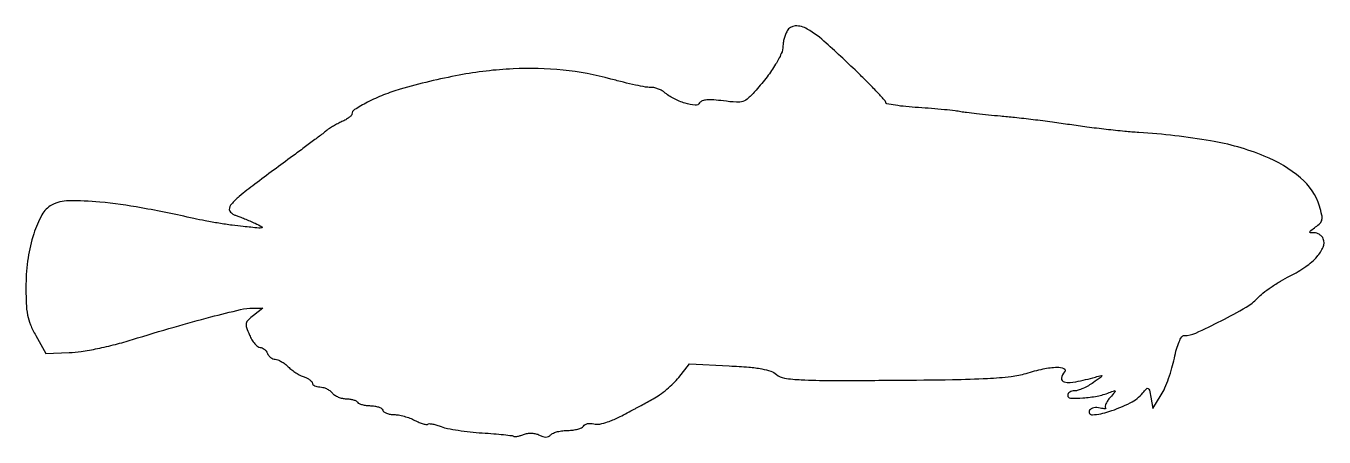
# Model space of a CAD drawing. Extents: x 1 to 329, y 0 to 104.
import ezdxf

# ---------------------------------------------------------------- set-up
doc = ezdxf.new("R2010")
doc.units = 0

msp = doc.modelspace()

# ---------------------------------------------------------------- linework, layer by layer
msp.add_lwpolyline([(193.060903, 103.113799, 0.031805), (192.654303, 102.222074, 0.022734), (192.310542, 101.180414, 0.02307), (192.073175, 100.153545, 0.044774), (191.996262, 99.315741, -0.105786), (191.579859, 97.38902, -0.03056), (190.153023, 94.679722, -0.026837), (187.996354, 91.523929, -0.017402), (185.188834, 88.108083, -0.022259), (183.234002, 86.081057, -0.111255), (181.88628, 85.277917, -0.097265), (180.238485, 85.076054, -0.014967), (176.941811, 85.413331, 0.014271), (174.479322, 85.668726, 0.040216), (172.749897, 85.659068, 0.061579), (171.579758, 85.410913, 0.173006), (170.935521, 84.895671, -0.286634), (169.774198, 84.321852, -0.048937), (167.245582, 84.826988, -0.046658), (164.393403, 85.993448, -0.054919), (161.971497, 87.61923, 0.055069), (161.242221, 88.108463, 0.036105), (160.312864, 88.51094, 0.036163), (159.338048, 88.774663, 0.056342), (158.471497, 88.843571, -0.053692), (157.279858, 88.931996, -0.006688), (154.729127, 89.435067, -0.00782), (151.70757, 90.122632, -0.006405), (148.5, 90.949156, 0.040755), (136.38788, 93.197499, 0.037637), (123.74037, 93.536991, 0.034364), (110.148102, 91.937998, 0.024282), (95.190001, 88.366857, 0.024527), (91.013828, 86.927288, 0.02409), (86.972935, 85.078106, 0.017895), (83.637304, 83.198572, 0.261178), (83, 82.061739, -0.203152), (82.848891, 81.705178, -0.031806), (82.254583, 81.198978, -0.031051), (81.434251, 80.661719, -0.02256), (80.462409, 80.164826, 0.013568), (79.40197, 79.646466, 0.011619), (78.31409, 79.045025, 0.011774), (77.350968, 78.45212, 0.032501), (76.712409, 77.976344, -0.014046), (75.900972, 77.323873, -0.001064), (73.65302, 75.625538, -0.001466), (70.960958, 73.612998, -0.001116), (68, 71.423181, 0.001543), (58.42618, 64.330069, 0.01527), (54.505993, 61.216202, 0.035303), (52.531399, 59.29236, 0.183995), (52, 57.897187, 0.152221), (52.126912, 57.489977, 0.064336), (52.514063, 57.059746, 0.055374), (53.080505, 56.673114, 0.046906), (53.75, 56.394349, -0.016822), (54.625544, 56.090097, -0.005838), (55.867188, 55.594508, -0.005792), (57.223112, 55.016391, -0.006709), (58.5, 54.433831, -0.011402), (60.250657, 53.557192, -0.678124), (60.222792, 53.300282, -0.090459), (59.450024, 53.230118, -0.001796), (55.5, 53.600413, -0.010555), (52.734753, 53.928718, -0.005742), (49.353125, 54.442449, -0.005719), (45.924712, 55.043984, -0.009025), (43, 55.646528, 0.010295), (29.716412, 58.348061, 0.021471), (19.257554, 59.791158, 0.02522), (11.383836, 60.135836, 0.121776), (7.074571, 59.039909, 0.146194), (4.605966, 56.589356, 0.046381), (2.535428, 51.773392, 0.041529), (1.100258, 45.653169, 0.03475), (0.581244, 39, 0.010293), (0.639866, 34.197336, 0.038729), (0.970874, 31.206117, 0.051639), (1.703041, 28.759875, 0.029952), (3.049478, 26), (5.588948, 21.5), (11.544474, 21.688487, 0.03116), (14.542072, 21.970905, 0.011885), (18.670693, 22.722208, 0.011588), (23.187247, 23.765196, 0.012817), (27.5, 24.985548, -0.004527), (38.066174, 28.165511, -0.006895), (47.301795, 30.716492, -0.005741), (54.816541, 32.58913, -0.058601), (58, 32.959018), (60.5, 32.955528), (58.105629, 31.114564, 0.028483), (56.740681, 29.935592, 0.151655), (56.273385, 29.08104, 0.134276), (56.34271, 28.056529, 0.020553), (57.09974, 26.136799, 0.031971), (57.725838, 24.936055, 0.040443), (58.458493, 23.921435, 0.045222), (59.186487, 23.209609, 0.172631), (59.775496, 23, -0.103203), (60.310606, 22.888361, -0.066736), (60.853717, 22.559375, -0.062963), (61.322186, 22.073468, -0.068849), (61.638374, 21.5, 0.074185), (61.962529, 20.926569, 0.064359), (62.454091, 20.440625, 0.06686), (63.031441, 20.111903, 0.096313), (63.606989, 20, -0.096799), (64.273247, 19.869793, -0.034376), (65.149304, 19.441499, -0.032575), (66.07095, 18.826312, -0.032937), (66.90128, 18.09872, 0.031469), (67.782545, 17.321916, 0.022239), (68.860558, 16.560272, 0.022541), (69.960591, 15.922306, 0.043313), (70.90128, 15.531333, -0.037843), (71.704534, 15.207722, -0.048125), (72.383501, 14.786939, -0.056191), (72.853276, 14.337526, -0.175593), (73, 13.932612, 0.192119), (73.142099, 13.576443, 0.087863), (73.551532, 13.273955, 0.067693), (74.158983, 13.068709, 0.047701), (74.877555, 13, -0.067559), (75.687666, 12.890037, -0.044533), (76.569265, 12.559375, -0.044279), (77.385461, 12.074176, -0.063393), (78, 11.5, 0.075572), (78.645682, 10.925399, 0.044511), (79.560274, 10.440625, 0.043376), (80.584343, 10.110631, 0.056318), (81.563428, 10, -0.034755), (82.490586, 9.935475, -0.039521), (83.359749, 9.742969, -0.043295), (84.056538, 9.461827, -0.137655), (84.422746, 9.125, 0.15144), (84.810432, 8.78728, 0.038612), (85.605602, 8.507031, 0.035769), (86.606674, 8.314346, 0.02967), (87.690096, 8.25, -0.038638), (88.76122, 8.167104, -0.048409), (89.725893, 7.919531, -0.056314), (90.456407, 7.55717, -0.170644), (90.791667, 7.125, 0.159422), (91.111621, 6.693408, 0.059991), (91.780994, 6.330469, 0.051624), (92.661584, 6.083107, 0.042699), (93.632993, 6, -0.045012), (94.779758, 5.896554, -0.022351), (96.204256, 5.57109, -0.021984), (97.661381, 5.099065, -0.030012), (98.922876, 4.539882, 0.019381), (100.0401, 4.015972, 0.028567), (101.06039, 3.652053, 0.027787), (101.887554, 3.458431, 0.244658), (102.234528, 3.567861, -0.21964), (102.584501, 3.696796, -0.025949), (103.427797, 3.58542, -0.027166), (104.469226, 3.333304, -0.01904), (105.611312, 2.942224, 0.043107), (107.2022, 2.481609, 0.011013), (109.846232, 2.017828, 0.011139), (112.899248, 1.620741, 0.011088), (115.971605, 1.359308, -0.004449), (118.86276, 1.151916, -0.006841), (121.360408, 0.915964, -0.002771), (123.484498, 0.674024, -0.16817), (123.824427, 0.508906, 0.216543), (124.096026, 0.407017, 0.026743), (124.739855, 0.485353, 0.027684), (125.535047, 0.67146, 0.019518), (126.405449, 0.964052, -0.053844), (127.410112, 1.226733, -0.047552), (128.491351, 1.284225, -0.048977), (129.527988, 1.138366, -0.068241), (130.399002, 0.796583, 0.047429), (131.267878, 0.413333, 0.088999), (132.025267, 0.304204, 0.103886), (132.693524, 0.46877, 0.084427), (133.296375, 0.896375, -0.101373), (133.9405, 1.321469, -0.033144), (135.027849, 1.67581, -0.031461), (136.319305, 1.918642, -0.030749), (137.640983, 2, 0.030982), (138.930912, 2.080006, 0.036794), (140.127291, 2.319341, 0.039937), (141.079594, 2.667853, 0.147701), (141.553842, 3.087118, -0.131151), (141.954731, 3.465413, -0.069556), (142.599266, 3.705598, -0.061607), (143.376014, 3.779425, -0.056931), (144.169248, 3.665992, 0.10675), (145.673175, 3.601157, 0.042953), (147.673847, 4.123675, 0.02948), (150.330303, 5.247624, 0.010395), (154, 7.158076, -0.000594), (154.813004, 7.601796, -0.000147), (156.147851, 8.327763, -0.00015), (157.676801, 9.158119, -0.00015), (159.20545, 9.987124, 0.032087), (160.821856, 11.002271, 0.018882), (162.621432, 12.406687, 0.018842), (164.320685, 13.952415, 0.030391), (165.630927, 15.404094), (168.350953, 18.812995), (178.425476, 18.320374, -0.007974), (183.357433, 18.000302, -0.02452), (186.673753, 17.567464, -0.03617), (188.946988, 16.984296, -0.102164), (190.356729, 16.163877, 0.146852), (192.349308, 15.228111, 0.02462), (196.596334, 14.809695, 0.012449), (204.030397, 14.630687, 0.001514), (220.356729, 14.693537, 0.002289), (234.857888, 14.859652, 0.009099), (243.754744, 15.164307, 0.014103), (249.695343, 15.644338, 0.04778), (253.5, 16.432713, -0.022399), (257.807142, 17.555562, -0.043122), (261.343169, 17.996424, -0.120063), (263.052133, 17.647978, -0.519365), (263.2, 16.8, 0.168271), (262.42716, 15.208151, 0.400382), (263.146575, 14.248153, 0.091484), (266.025786, 14.295515, 0.018676), (271, 15.493071, -0.006168), (272.546151, 15.906481, -0.601207), (272.667993, 15.772267, -0.153198), (272.433947, 15.464093, -0.002145), (270.5, 14.103928, -0.024313), (269.222956, 13.303221, -0.023909), (267.867188, 12.6254, -0.024605), (266.624391, 12.14822, -0.07857), (265.75, 12.006589, 0.062694), (265.080881, 11.919799, 0.080629), (264.514063, 11.669983, 0.097739), (264.134673, 11.301446, 0.152427), (264, 10.869948, 0.404469), (264.676089, 10.170902, 0.024736), (267.860864, 10.222108, 0.030854), (271.452971, 10.681602, 0.045772), (274.5, 11.55909, -0.006077), (275.803293, 12.049237, -0.458037), (275.977157, 11.951649, -0.2307), (275.906455, 11.678377, -0.003158), (274.747818, 10.338414, 0.03017), (274.120406, 9.528245, 0.045556), (273.686912, 8.748836, 0.056174), (273.484411, 8.104042, 0.249351), (273.596732, 7.736602, -0.354187), (273.614497, 7.567376, -0.238274), (273.437852, 7.464641, -0.059501), (272.937503, 7.494657, -0.019252), (272.211772, 7.654871, 0.055728), (271.40227, 7.772614, 0.060961), (270.611758, 7.702332, 0.069116), (269.957662, 7.464711, 0.133472), (269.553842, 7.087118, 0.613045), (270.258816, 5.927773, 0.060452), (274.434265, 6.757727, 0.036709), (279.833626, 8.979406, 0.104464), (283, 11.497857, -0.01816), (283.940617, 12.555234, -0.338233), (284.354991, 12.620045, -0.218993), (284.658715, 12.214198, -0.009261), (285.011576, 10.406335), (285.523153, 7.5), (287.66022, 11, 0.035444), (288.563259, 12.746021, 0.015721), (289.513874, 15.160937, 0.015469), (290.364401, 17.792188, 0.02015), (290.969542, 20.25, -0.017541), (291.535087, 22.59974, -0.033867), (292.177996, 24.423144, -0.0406), (292.838097, 25.667162, -0.255821), (293.446054, 26, 0.107605), (296.380045, 26.638821, 0.010923), (302.837712, 29.763127, 0.012595), (309.116237, 33.173944, 0.076237), (312, 35.482246, -0.04167), (313.351533, 36.726021, -0.015321), (315.448709, 38.255006, -0.015064), (317.852684, 39.793183, -0.0175), (320.229647, 41.104355, 0.0337), (324.193115, 43.461151, 0.059157), (327.051995, 45.978781, 0.081286), (328.599769, 48.402093, 0.195584), (328.641336, 50.49228, 0.091282), (328.28915, 51.068691, 0.066704), (327.717518, 51.557107, 0.065237), (327.022606, 51.887283, 0.078477), (326.308879, 52, -0.026846), (325.400221, 52.048823, -0.455896), (325.248716, 52.266545, -0.171766), (325.486861, 52.623951, -0.007954), (326.68613, 53.492711, 0.046387), (327.832798, 54.46585, 0.148244), (328.291109, 55.346131, 0.104227), (328.265273, 56.518901, 0.017015), (327.669199, 58.726188, 0.144936), (322.91231, 65.898, 0.077385), (313.723801, 71.441087, 0.055328), (300.13525, 75.316334, 0.026145), (282, 77.410924, -0.00863), (278.419336, 77.697883, -0.003969), (273.765625, 78.18911, -0.003929), (268.876729, 78.783385, -0.005429), (264.5, 79.39873, 0.004168), (260.123301, 80.02533, 0.003012), (255.234375, 80.653757, 0.003042), (250.580679, 81.194756, 0.006609), (247, 81.541115, -0.003524), (243.945297, 81.817581, -0.003792), (240.96875, 82.130948, -0.003588), (238.418085, 82.437606, -0.018029), (237, 82.670651, 0.021739), (235.550144, 82.897886, 0.003839), (232.810937, 83.184664, 0.004152), (229.591853, 83.469755, 0.003725), (226.25, 83.71273, -0.00833), (223.086937, 83.972011, -0.013697), (220.423438, 84.308967, -0.007305), (218.259021, 84.675698, -0.36173), (218, 84.986882, 0.185462), (217.819032, 85.457987, 0.003528), (216.017188, 87.429089, 0.008064), (213.836992, 89.705783, 0.005251), (211.25, 92.267136, 0.008353), (202.926076, 100.071758, 0.049739), (198.143949, 103.610831, 0.142628), (195.13016, 104.394423, 0.268814)], format="xyb", close=True)

doc.saveas('drawing.dxf')
